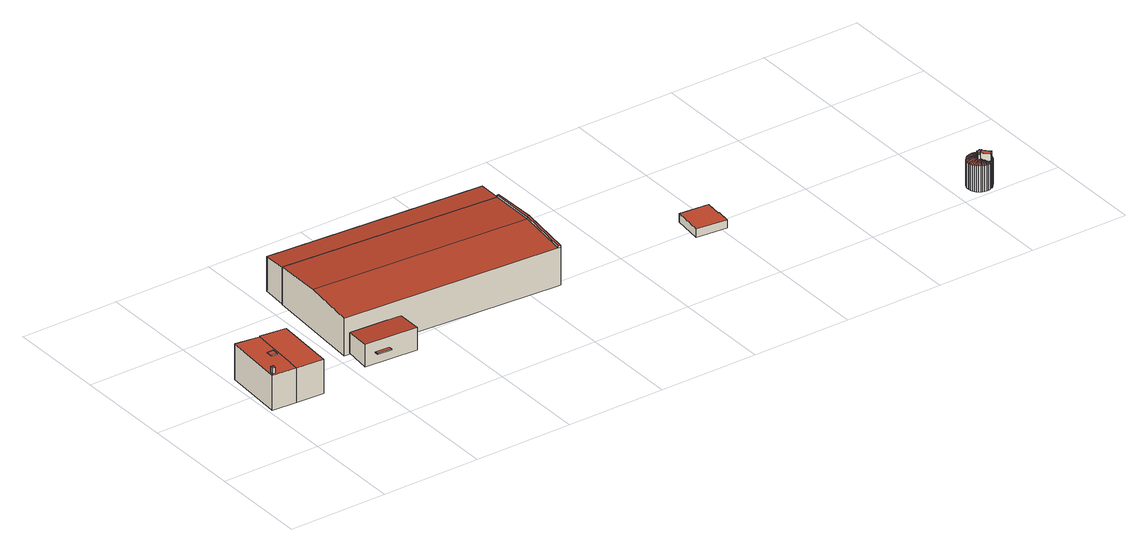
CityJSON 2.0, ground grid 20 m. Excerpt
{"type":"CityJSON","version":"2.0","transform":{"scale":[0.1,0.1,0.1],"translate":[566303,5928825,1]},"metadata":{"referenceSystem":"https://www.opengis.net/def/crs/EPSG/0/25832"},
"CityObjects":{
"building1":{"type":"Building","attributes":{"Grundfläche 2D":"131.731517","Grundhöhe NN":"2.183"},"children":["building1-1","building1-2"],"geometry":[{"type":"Solid","lod":"3","boundaries":[[[[0,1,2,3,4,5,6,7]],[[8,7,6,5,9,10]],[[11,1,0,7,12,13]],[[8,10,14,15]],[[7,8,15,12]],[[9,5,16,17]],[[10,9,17,14]],[[18,19,4,3,2,1,11,20]],[[5,4,19,16]],[[16,19,18,20,11,13,12,15,14,17]]]],"semantics":{"surfaces":[{"type":"RoofSurface"},{"type":"WallSurface"},{"type":"GroundSurface"}],"values":[[0,0,1,1,1,1,1,1,1,2]]}}]},
"building1-1":{"type":"BuildingInstallation","parents":["building1"],"geometry":[{"type":"MultiSurface","lod":"3","boundaries":[[[21,22,23,24]],[[24,23,25,26]],[[21,24,26,27]],[[22,21,27,28]],[[23,22,28,25]]],"semantics":{"surfaces":[{"type":"RoofSurface"},{"type":"WallSurface"}],"values":[0,1,1,1,1]}}]},
"building1-2":{"type":"BuildingInstallation","parents":["building1"],"geometry":[{"type":"MultiSurface","lod":"3","boundaries":[[[29,30,31,32]],[[32,31,33,34]],[[29,32,34,35]],[[30,29,35,36]],[[31,30,36,33]]],"semantics":{"surfaces":[{"type":"RoofSurface"},{"type":"WallSurface"}],"values":[0,1,1,1,1]}}]},
"building2":{"type":"Building","attributes":{"Grundfläche 2D":"58.224011","Grundhöhe NN":"2.261"},"children":["building2-1"],"geometry":[{"type":"Solid","lod":"3","boundaries":[[[[37,38,39,40]],[[38,37,41,42]],[[39,38,42,43]],[[40,39,43,44]],[[37,40,44,41]],[[42,41,44,43]]]],"semantics":{"surfaces":[{"type":"RoofSurface"},{"type":"WallSurface"},{"type":"GroundSurface"}],"values":[[0,1,1,1,1,2]]}}]},
"building2-1":{"type":"BuildingInstallation","parents":["building2"],"geometry":[{"type":"MultiSurface","lod":"3","boundaries":[[[45,46,47,48]],[[49,50,48,47]],[[50,51,45,48]],[[51,52,46,45]],[[52,49,47,46]],[[52,51,50,49]]],"semantics":{"surfaces":[{"type":"RoofSurface"},{"type":"WallSurface"},{"type":"OuterCeilingSurface"}],"values":[0,1,1,1,1,2]}}]},
"building3":{"type":"Building","attributes":{"Grundfläche 2D":"911.688710","Grundhöhe NN":"1.968"},"children":["building3-1"],"geometry":[{"type":"Solid","lod":"3","boundaries":[[[[53,54,55,56,57,58]],[[56,59,60,61,62,58,57]],[[59,56,55,63,64]],[[65,62,61,60,59,64,66]],[[53,58,62,65,67]],[[55,54,53,67,68,63]],[[63,68,67,65,66,64]]]],"semantics":{"surfaces":[{"type":"RoofSurface"},{"type":"WallSurface"},{"type":"GroundSurface"}],"values":[[0,0,1,1,1,1,2]]}}]},
"building3-1":{"type":"BuildingInstallation","parents":["building3"],"geometry":[{"type":"MultiSurface","lod":"3","boundaries":[[[69,70,71,72,73]],[[72,74,75,76,77,73]],[[59,60,61,71,70,69]],[[71,61,57,74,72]],[[57,54,75,74]],[[54,55,76,75]],[[77,76,55,56,59,69,73]]],"semantics":{"surfaces":[{"type":"RoofSurface"},{"type":"WallSurface"}],"values":[0,0,1,1,1,1,1]}}]},
"building4":{"type":"Building","attributes":{"Grundfläche 2D":"229.124488","Grundhöhe NN":"2.094"},"geometry":[{"type":"Solid","lod":"3","boundaries":[[[[78,79,80,81,82]],[[82,81,83,84]],[[78,82,84,85]],[[79,78,85,86]],[[81,80,79,86,83]],[[84,83,86,85]]]],"semantics":{"surfaces":[{"type":"RoofSurface"},{"type":"WallSurface"},{"type":"GroundSurface"}],"values":[[0,1,1,1,1,2]]}}]},
"building5":{"type":"Building","attributes":{"Grundfläche 2D":"37.222624","Grundhöhe NN":"1.745"},"geometry":[{"type":"Solid","lod":"3","boundaries":[[[[87,88,89,90,91,92]],[[93,94,92,91]],[[94,95,87,92]],[[95,96,88,87]],[[96,97,89,88]],[[97,98,90,89]],[[98,93,91,90]],[[98,97,96,95,94,93]]]],"semantics":{"surfaces":[{"type":"RoofSurface"},{"type":"WallSurface"},{"type":"GroundSurface"}],"values":[[0,1,1,1,1,1,1,2]]}}]},
"building6":{"type":"Building","attributes":{"Grundfläche 2D":"17.621401","Grundhöhe NN":"2.031"},"children":["building6-1","building6-2"],"geometry":[{"type":"Solid","lod":"3","boundaries":[[[[99,100,101,102,103]],[[101,100,99,104,105]],[[106,107,99,103,102]],[[108,109,99,107,106]],[[109,108,110,111,99]],[[112,113,99,111,110]],[[114,115,99,113,112]],[[116,117,99,115,114]],[[118,119,99,117,116]],[[99,119,118,120,121]],[[122,123,99,121,120]],[[124,125,99,123,122]],[[126,127,99,125,124]],[[127,126,128,129,99]],[[130,131,99,129,128]],[[132,133,99,131,130]],[[99,133,132,134,135]],[[99,135,134,136,137]],[[138,139,99,137,136]],[[140,141,99,139,138]],[[142,143,99,141,140]],[[144,99,143,142]],[[144,145,146,99]],[[147,148,99,146,145]],[[148,147,149,150,99]],[[151,152,99,150,149]],[[153,154,99,152,151]],[[155,156,99,154,153]],[[157,158,99,156,155]],[[159,160,99,158,157]],[[160,159,161,162,99]],[[162,161,163,99]],[[164,99,163,165]],[[166,164,99,164,165]],[[164,166,167,168,99]],[[169,168,99,168,167]],[[168,169,170,99]],[[171,99,170,172]],[[173,99,171,172]],[[173,105,104,99]],[[174,175,102,101]],[[176,174,101,105]],[[177,178,172,170]],[[178,179,173,172]],[[179,176,105,173]],[[175,180,106,102]],[[180,181,108,106]],[[181,182,110,108]],[[182,183,112,110]],[[183,184,114,112]],[[184,185,116,114]],[[185,186,118,116]],[[186,187,120,118]],[[187,188,122,120]],[[188,189,124,122]],[[189,190,126,124]],[[190,191,128,126]],[[191,192,130,128]],[[192,193,132,130]],[[193,194,134,132]],[[194,195,136,134]],[[195,196,138,136]],[[196,197,140,138]],[[197,198,142,140]],[[198,199,144,142]],[[199,200,145,144]],[[200,201,147,145]],[[201,202,149,147]],[[202,203,151,149]],[[203,204,153,151]],[[204,205,155,153]],[[205,206,157,155]],[[206,207,159,157]],[[207,208,161,159]],[[208,209,163,161]],[[209,210,165,163]],[[210,211,166,165]],[[211,212,167,166]],[[212,213,169,167]],[[213,177,170,169]],[[211,210,209,208,207,206,205,204,203,202,201,200,199,198,197,196,195,194,193,192,191,190,189,188,187,186,185,184,183,182,181,180,175,174,176,179,178,177,213,212]]]],"semantics":{"surfaces":[{"type":"RoofSurface"},{"type":"WallSurface"},{"type":"GroundSurface"}],"values":[[0,0,0,0,0,0,0,0,0,0,0,0,0,0,0,0,0,0,0,0,0,0,0,0,0,0,0,0,0,0,0,0,0,0,0,0,0,0,0,0,1,1,1,1,1,1,1,1,1,1,1,1,1,1,1,1,1,1,1,1,1,1,1,1,1,1,1,1,1,1,1,1,1,1,1,1,1,1,1,1,2]]}}]},
"building6-1":{"type":"BuildingInstallation","parents":["building6"],"geometry":[{"type":"MultiSurface","lod":"3","boundaries":[[[214,215,216,217,218,219,220,221,222,223,224,225,226,227,228,229,230,231,232,233,234,235,236,237,238,239,240,241,242,243,244,245]],[[245,244,156,158]],[[160,214,245,158]],[[160,162,215,214]],[[216,215,162,246]],[[246,164,217,216]],[[164,247,218,217]],[[247,168,219,218]],[[220,219,168,171]],[[104,221,220,171]],[[104,100,222,221]],[[248,223,222,100,103]],[[109,225,224,223,248,107]],[[109,111,113,249,227,226,225]],[[249,250,228,227]],[[239,238,237,141,143,251]],[[251,146,148,150,252,242,241,240,239]],[[252,152,154,156,244,243,242]]],"semantics":{"surfaces":[{"type":"RoofSurface"},{"type":"WallSurface"}],"values":[0,1,1,1,1,1,1,1,1,1,1,1,1,1,1,1,1,1]}}]},
"building6-2":{"type":"BuildingInstallation","parents":["building6"],"geometry":[{"type":"MultiSurface","lod":"3","boundaries":[[[253,254,255,256,257,258,259,260,261,262,263,264,265,266,267,268,269,270,271,272,273,274]],[[237,236,235,234,233,264,263,262,261,260]],[[232,265,264]],[[232,264,233]],[[232,231,230,229,228,270,269,268,267,266,265]],[[271,270,228,250,115,117,119,121,123,125,275,253,274,273,272]],[[275,127,129,131,276,255,254,253]],[[276,133,135,137,139,141,237,260,259,258,257,256,255]]],"semantics":{"surfaces":[{"type":"RoofSurface"},{"type":"WallSurface"}],"values":[0,1,1,1,1,1,1,1]}}]}
},
"vertices":[
[12,260,85],[11,260,85],[3,139,84],[3,138,84],[3,137,84],[53,134,83],[58,204,83],[62,256,83],[63,258,83],[110,131,81],[118,255,81],[11,260,12],[62,256,12],[12,260,12],[118,255,12],[63,258,12],[53,134,12],[110,131,12],[3,138,12],[3,137,12],[3,139,12],
[52,190,85],[53,203,85],[40,203,85],[40,191,85],[40,203,83],[40,191,83],[52,190,83],[53,203,83],
[11,140,96],[12,146,96],[6,146,96],[6,140,96],[6,146,84],[6,140,84],[11,140,84],[12,146,84],
[225,213,55],[220,159,59],[327,152,59],[331,207,55],[225,213,13],[220,159,13],[327,152,13],[331,207,13],
[239,149,38],[268,147,38],[269,156,38],[239,158,38],[269,156,36],[239,158,36],[239,149,36],[268,147,36],
[214,214,87],[656,186,87],[661,186,87],[668,287,94],[663,288,94],[221,316,94],[674,388,87],[672,388,87],[670,388,87],[228,418,87],[661,186,10],[674,388,10],[228,418,10],[672,388,10],[214,214,10],[656,186,10],
[674,388,91],[672,388,91],[670,388,91],[663,289,99],[668,289,99],[663,288,99],[656,186,91],[661,186,91],[668,287,99],
[232,469,82],[228,418,86],[670,388,86],[672,388,86],[676,440,82],[672,388,11],[676,440,11],[232,469,11],[228,418,11],
[950,180,24],[1012,174,24],[1015,202,24],[1013,202,24],[1016,235,24],[956,240,24],[1016,235,7],[956,240,7],[950,180,7],[1012,174,7],[1015,202,7],[1013,202,7],
[1451,28,70],[1447,27,69],[1428,23,63],[1430,20,63],[1446,26,68],[1447,28,69],[1428,27,63],[1431,16,63],[1445,24,68],[1433,13,63],[1445,23,68],[1436,11,63],[1446,22,68],[1439,8,63],[1447,21,68],[1442,7,63],[1449,22,68],[1446,5,63],[1450,21,68],[1450,5,63],[1451,19,67],[1453,5,63],[1452,18,67],[1457,5,63],[1455,15,66],[1460,7,63],[1459,11,64],[1464,8,63],[1462,11,64],[1467,10,63],[1465,13,64],[1469,13,63],[1467,15,64],[1472,16,63],[1461,23,67],[1473,19,63],[1458,26,68],[1475,23,63],[1456,27,68],[1475,27,63],[1456,28,69],[1475,30,63],[1455,29,69],[1475,34,63],[1456,30,69],[1473,37,63],[1472,41,63],[1458,32,68],[1470,44,63],[1457,33,68],[1467,46,63],[1456,34,68],[1464,49,63],[1455,35,68],[1461,50,63],[1453,33,68],[1457,52,63],[1453,33,69],[1453,52,63],[1452,33,69],[1450,52,63],[1451,33,69],[1446,52,63],[1450,33,69],[1442,50,63],[1449,32,69],[1439,49,63],[1436,47,63],[1434,44,63],[1448,31,69],[1431,41,63],[1430,38,63],[1447,30,69],[1428,34,63],[1428,30,63],[1428,23,10],[1430,20,10],[1428,27,10],[1430,38,10],[1428,34,10],[1428,30,10],[1431,16,10],[1433,13,10],[1436,11,10],[1439,8,10],[1442,7,10],[1446,5,10],[1450,5,10],[1453,5,10],[1457,5,10],[1460,7,10],[1464,8,10],[1467,10,10],[1469,13,10],[1472,16,10],[1473,19,10],[1475,23,10],[1475,27,10],[1475,30,10],[1475,34,10],[1473,37,10],[1472,41,10],[1470,44,10],[1467,46,10],[1464,49,10],[1461,50,10],[1457,52,10],[1453,52,10],[1450,52,10],[1446,52,10],[1442,50,10],[1439,49,10],[1436,47,10],[1434,44,10],[1431,41,10],
[1451,33,78],[1450,33,78],[1449,33,78],[1449,32,78],[1448,32,78],[1448,31,78],[1447,30,78],[1447,28,78],[1447,27,78],[1444,25,78],[1445,24,78],[1445,23,78],[1446,22,78],[1447,21,78],[1448,22,78],[1449,23,78],[1451,25,78],[1452,26,78],[1453,26,78],[1453,27,78],[1454,27,78],[1454,28,78],[1455,28,78],[1455,29,78],[1456,30,78],[1459,32,78],[1458,32,78],[1456,34,78],[1456,35,78],[1455,35,78],[1453,33,78],[1452,33,78],[1449,33,69],[1448,32,69],[1444,25,68],[1447,21,67],[1448,22,68],[1459,32,68],[1456,35,68],
[1461,9,80],[1467,15,80],[1468,15,80],[1461,23,80],[1458,26,80],[1456,27,80],[1456,28,80],[1455,29,80],[1455,28,80],[1454,28,80],[1454,27,80],[1453,27,80],[1453,26,80],[1452,26,80],[1451,25,80],[1450,24,80],[1449,23,80],[1448,22,80],[1449,22,80],[1450,21,80],[1451,19,80],[1452,18,80],[1461,9,64],[1468,15,64]
]}
